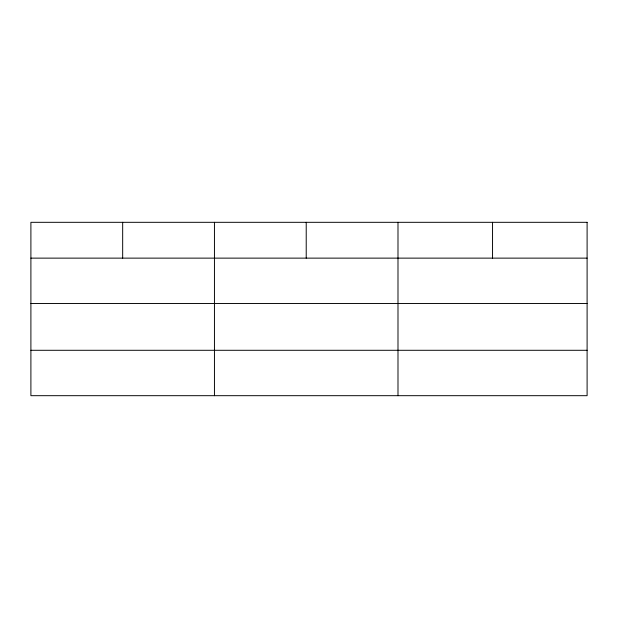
<?xml version="1.0" encoding="UTF-8"?>
<svg xmlns="http://www.w3.org/2000/svg" width="618" height="618" viewBox="0 0 618 618"><rect width="100%" height="100%" fill="white"/><g stroke="black" fill="none" stroke-linecap="round" stroke-linejoin="round"><path stroke-width="0.93" d="M30.9 258.131L587.1 258.131M30.9 303.523L587.1 303.523M30.9 350.29L587.1 350.29M492.546 222.318L492.546 258.131M397.992 222.318L397.992 395.682M306.219 222.318L306.219 258.131M214.446 222.318L214.446 395.682M122.673 222.318L122.673 258.131M587.1 222.318L30.9 222.318L30.9 395.682L587.1 395.682L587.1 222.318"/></g></svg>
